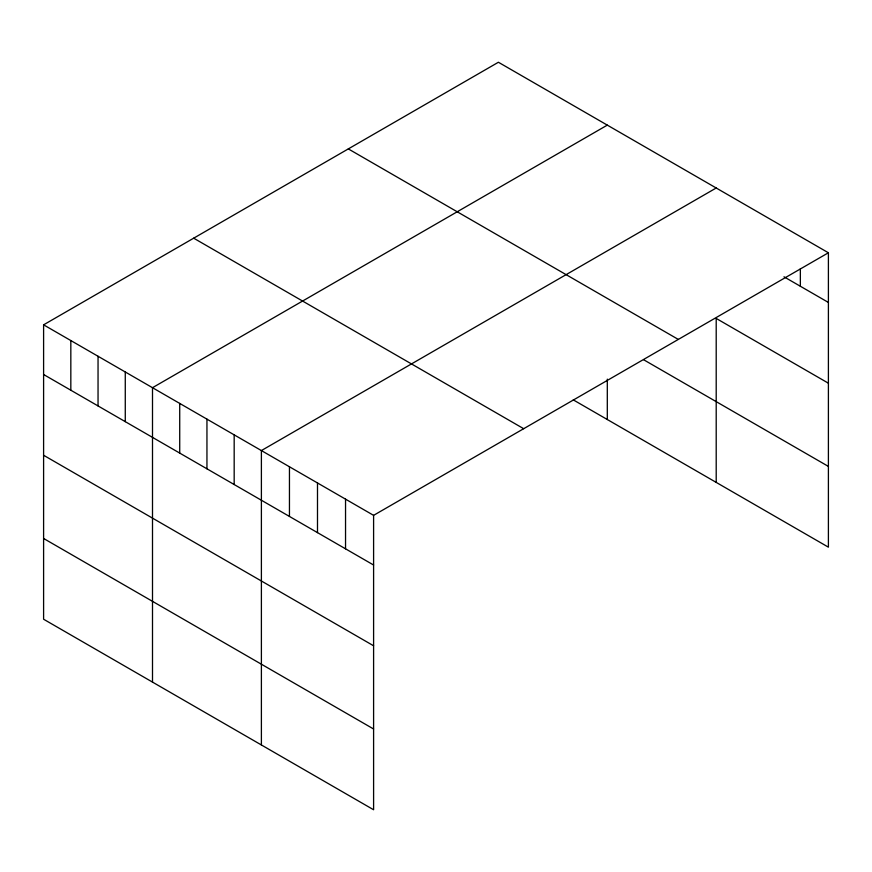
<?xml version="1.0" encoding="UTF-8"?>
<svg xmlns="http://www.w3.org/2000/svg" width="872" height="872" viewBox="0 0 872 872"><rect width="100%" height="100%" fill="white"/><g stroke="black" fill="none" stroke-linecap="round" stroke-linejoin="round"><path stroke-width="1.31" d="M828.4 252.771L373.598 515.352L373.598 809.75L43.6 619.229L43.6 324.831L498.403 62.25L828.4 252.771L828.4 547.169L573.275 399.877M607.304 125.121L152.502 387.702L152.502 682.1M716.206 187.992L261.393 450.573L261.393 744.971M783.993 276.805L828.4 302.442M828.4 383.2L716.206 318.433L716.206 482.39M348.32 148.905L678.318 339.426M643.601 359.722L828.4 466.411M193.682 238.176L523.68 428.697M43.6 324.831L373.598 515.352M43.6 374.502L373.598 565.023M43.6 455.26L373.598 645.781M43.6 538.471L373.598 728.992M800.354 268.794L800.354 286.256M607.304 379.146L607.304 419.519M345.541 499.155L345.541 548.826M317.495 482.957L317.495 532.639M289.45 466.771L289.45 516.442M234.176 434.856L234.176 484.527M206.947 419.138L206.947 468.809M179.719 403.42L179.719 453.091M125.274 371.984L125.274 421.656M98.046 356.267L98.046 405.938M70.828 340.549L70.828 390.22"/></g></svg>
